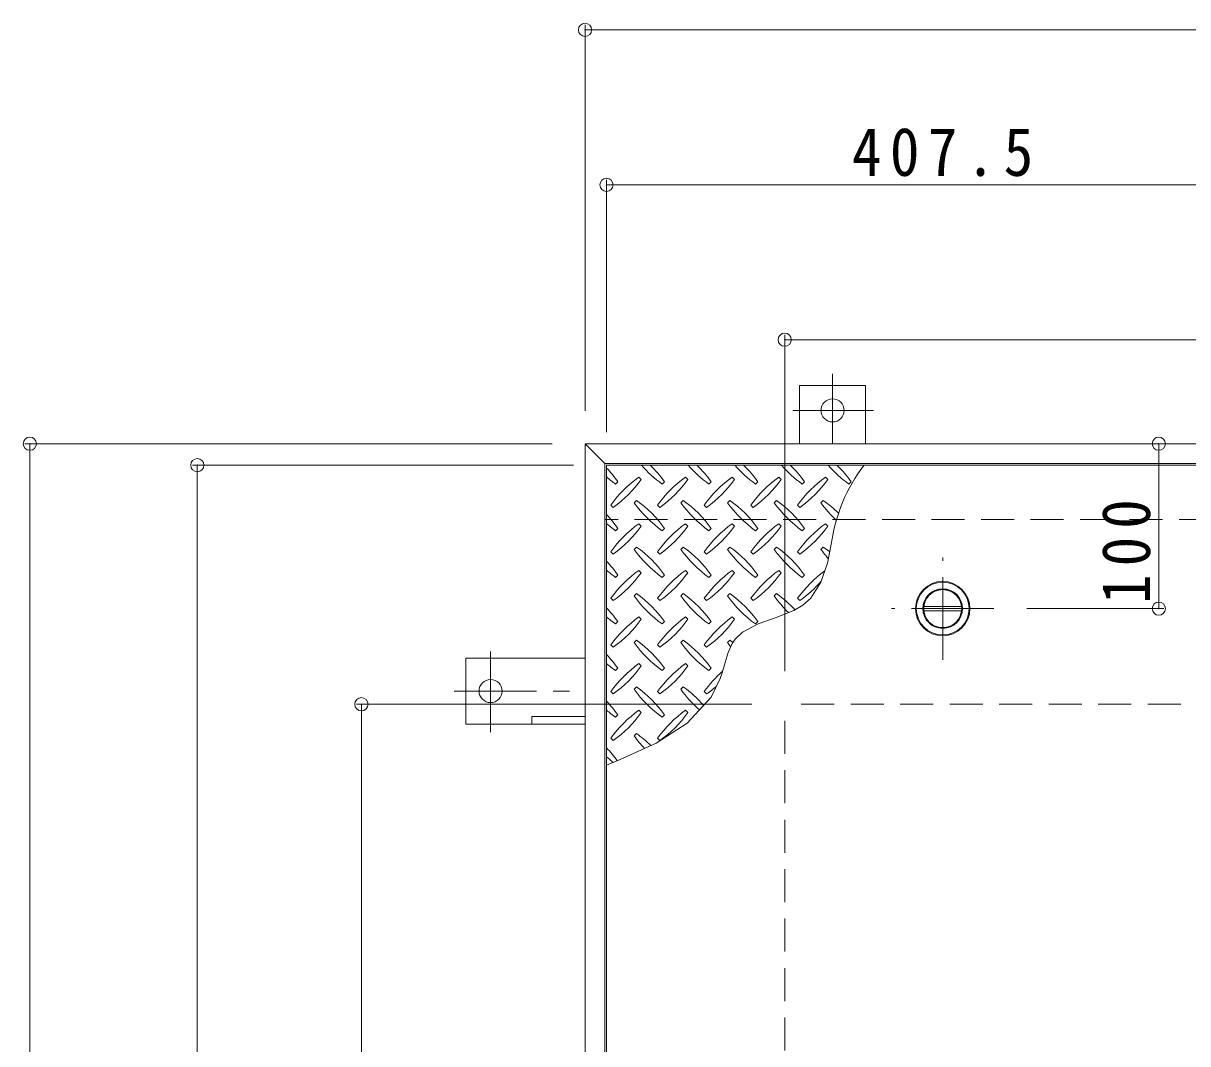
# Model space of a CAD drawing. Units: millimetres on the paper, enlarged 2 times, with parts at other scales. Extents: x -472 to 546, y -392 to 378.
# Drawn here: x -443 to -301.8, y 220.5 to 344.2 of the extents above; entities that cross this region are included whole.
import ezdxf

# ---------------------------------------------------------------- set-up
doc = ezdxf.new("R2010")
doc.units = ezdxf.units.MM
doc.header["$LTSCALE"] = 2
doc.header["$PDMODE"] = 32
doc.header["$PDSIZE"] = 1.6
doc.linetypes.add('CHAIN1', pattern=[8, 5, -1, 1, -1])
doc.linetypes.add('DASHED2', pattern=[3, 2, -1])
for name, color, linetype, lineweight in [('0-1_躯体', 2, 'DASHED2', 9), ('0-2_仕上', 3, 'Continuous', 9), ('0-3_建具', 4, 'Continuous', 9), ('0-9', 134, 'Continuous', 5), ('0-C', 2, 'Continuous', 9), ('0-E', 3, 'Continuous', 9), ('0-F', 7, 'Continuous', 9)]:
    doc.layers.add(name, color=color, linetype=linetype, lineweight=lineweight)
doc.styles.add('ＭＳ ゴシック', font='')
doc.styles.get('ＭＳ ゴシック').set_extended_font_data('MS Gothic')

msp = doc.modelspace()

# ---------------------------------------------------------------- linework, layer by layer
at = {"layer": '0-1_躯体'}
for p, q in [((-208.88, 284.042), (-372.48, 284.042)), ((-230.68, 261.642), (-350.68, 261.642)), ((-350.68, 141.642), (-350.68, 261.642))]:
    msp.add_line(p, q, dxfattribs=at)
at = {"layer": '0-1_躯体', "linetype": 'CHAIN1'}
for p, q in [((-331.53, 267.042), (-331.53, 279.442)), ((-325.33, 273.242), (-337.73, 273.242))]:
    msp.add_line(p, q, dxfattribs=at)
at = {"layer": '0-2_仕上'}
for p, q in [((-372.28, 112.642), (-372.28, 290.642)), ((-372.28, 290.642), (-290.78, 290.642))]:
    msp.add_line(p, q, dxfattribs=at)
msp.add_circle((-331.53, 273.242), 3.3, dxfattribs=at)
at = {"layer": '0-3_建具'}
for p, q in [((-374.88, 293.242), (-372.48, 290.842)), ((-374.88, 293.242), (-206.48, 293.242)), ((-374.88, 293.242), (-374.88, 110.042)), ((-372.48, 290.842), (-208.88, 290.842)), ((-372.48, 290.842), (-372.48, 112.442))]:
    msp.add_line(p, q, dxfattribs=at)
at = {"layer": '0-9'}
for p, q in [((-371.18, 288.348), (-370.897, 288.631)), ((-368.069, 288.914), (-368.352, 289.197)), ((-365.523, 288.348), (-365.24, 288.631)), ((-362.412, 288.914), (-362.695, 289.197)), ((-359.866, 288.348), (-359.583, 288.631)), ((-356.755, 288.914), (-357.038, 289.197)), ((-354.209, 288.348), (-353.927, 288.631)), ((-351.098, 288.914), (-351.381, 289.197)), ((-348.552, 288.348), (-348.27, 288.631)), ((-345.441, 288.914), (-345.724, 289.197)), ((-342.896, 288.348), (-342.613, 288.631)), ((-371.746, 285.802), (-371.463, 285.52)), ((-368.634, 286.368), (-368.917, 286.085)), ((-366.089, 285.802), (-365.806, 285.52)), ((-362.978, 286.368), (-363.26, 286.085)), ((-360.432, 285.802), (-360.149, 285.52)), ((-357.321, 286.368), (-357.603, 286.085)), ((-354.775, 285.802), (-354.492, 285.52)), ((-351.664, 286.368), (-351.947, 286.085)), ((-349.118, 285.802), (-348.835, 285.52)), ((-346.007, 286.368), (-346.29, 286.085)), ((-371.18, 282.691), (-370.897, 282.974)), ((-368.069, 283.257), (-368.352, 283.54)), ((-365.523, 282.691), (-365.24, 282.974)), ((-362.412, 283.257), (-362.695, 283.54)), ((-359.866, 282.691), (-359.583, 282.974)), ((-356.755, 283.257), (-357.038, 283.54)), ((-354.209, 282.691), (-353.927, 282.974)), ((-351.098, 283.257), (-351.381, 283.54)), ((-348.552, 282.691), (-348.27, 282.974)), ((-345.441, 283.257), (-345.724, 283.54)), ((-371.746, 280.146), (-371.463, 279.863)), ((-368.634, 280.711), (-368.917, 280.428)), ((-366.089, 280.146), (-365.806, 279.863)), ((-362.978, 280.711), (-363.26, 280.428)), ((-360.432, 280.146), (-360.149, 279.863)), ((-357.321, 280.711), (-357.603, 280.428)), ((-354.775, 280.146), (-354.492, 279.863)), ((-351.664, 280.711), (-351.947, 280.428)), ((-349.118, 280.146), (-348.835, 279.863)), ((-346.007, 280.711), (-346.29, 280.428)), ((-371.18, 277.034), (-370.897, 277.317)), ((-368.069, 277.6), (-368.352, 277.883)), ((-365.523, 277.034), (-365.24, 277.317)), ((-362.412, 277.6), (-362.695, 277.883)), ((-359.866, 277.034), (-359.583, 277.317)), ((-356.755, 277.6), (-357.038, 277.883)), ((-354.209, 277.034), (-353.927, 277.317)), ((-351.098, 277.6), (-351.381, 277.883)), ((-348.552, 277.034), (-348.27, 277.317)), ((-371.746, 274.489), (-371.463, 274.206)), ((-368.634, 275.054), (-368.917, 274.772)), ((-366.089, 274.489), (-365.806, 274.206)), ((-362.978, 275.054), (-363.26, 274.772)), ((-360.432, 274.489), (-360.149, 274.206)), ((-357.321, 275.054), (-357.603, 274.772)), ((-354.775, 274.489), (-354.492, 274.206)), ((-351.664, 275.054), (-351.947, 274.772)), ((-349.118, 274.489), (-348.835, 274.206)), ((-371.18, 271.377), (-370.897, 271.66)), ((-368.069, 271.943), (-368.352, 272.226)), ((-365.523, 271.377), (-365.24, 271.66)), ((-362.412, 271.943), (-362.695, 272.226)), ((-359.866, 271.377), (-359.583, 271.66)), ((-356.755, 271.943), (-357.038, 272.226)), ((-354.209, 271.377), (-353.927, 271.66)), ((-371.746, 268.832), (-371.463, 268.549)), ((-368.634, 269.398), (-368.917, 269.115)), ((-366.089, 268.832), (-365.806, 268.549)), ((-362.978, 269.398), (-363.26, 269.115)), ((-360.432, 268.832), (-360.149, 268.549)), ((-357.321, 269.398), (-357.603, 269.115)), ((-371.18, 265.721), (-370.897, 266.003)), ((-368.069, 266.286), (-368.352, 266.569)), ((-365.523, 265.721), (-365.24, 266.003)), ((-362.412, 266.286), (-362.695, 266.569)), ((-359.866, 265.721), (-359.583, 266.003)), ((-371.746, 263.175), (-371.463, 262.892)), ((-368.634, 263.741), (-368.917, 263.458)), ((-366.089, 263.175), (-365.806, 262.892)), ((-362.978, 263.741), (-363.26, 263.458)), ((-360.432, 263.175), (-360.149, 262.892)), ((-371.18, 260.064), (-370.897, 260.347)), ((-368.069, 260.629), (-368.352, 260.912)), ((-365.523, 260.064), (-365.24, 260.347)), ((-362.412, 260.629), (-362.695, 260.912)), ((-371.746, 257.518), (-371.463, 257.235)), ((-368.634, 258.084), (-368.917, 257.801)), ((-366.089, 257.518), (-365.806, 257.235))]:
    msp.add_line(p, q, dxfattribs=at)
msp.add_lwpolyline([(-372.28, 254.259), (-370.625, 254.925), (-366.275, 256.916), (-362.482, 259.35), (-359.601, 262.505), (-358.486, 264.776), (-358.258, 265.472), (-357.904, 266.7), (-357.527, 267.9), (-357.037, 268.994), (-356.667, 269.55), (-355.811, 270.373), (-353.892, 271.394), (-351.698, 272.173), (-349.563, 273.011), (-348.483, 273.643), (-347.515, 274.519), (-346.297, 276.443), (-345.508, 278.76), (-345.038, 281.045)], dxfattribs=at)
for centre, radius, start, end in [((-382.706, 280.216), 14.5, 35.47272, 44.0249), ((-357.109, 300.157), 14.5, 221.00789, 234.5273), ((-377.049, 280.216), 14.5, 35.47272, 45.97511), ((-351.452, 300.157), 14.5, 221.00789, 234.5273), ((-371.392, 280.216), 14.5, 35.47272, 45.97511), ((-345.795, 300.157), 14.5, 221.00789, 234.5273), ((-365.735, 280.216), 14.5, 35.47272, 45.97511), ((-340.138, 300.157), 14.5, 221.00789, 234.5273), ((-360.078, 280.216), 14.5, 35.47272, 45.97511), ((-334.481, 300.157), 14.5, 221.00789, 234.5273), ((-324.799, 278.293), 20.425, 142.79805, 172.25462), ((-354.421, 280.216), 14.5, 35.47272, 45.97511), ((-362.765, 300.157), 14.5, 228.99213, 234.5273), ((-359.937, 277.388), 14.5, 125.47272, 144.5273), ((-379.877, 297.328), 14.5, 305.47256, 324.5273), ((-354.28, 277.388), 14.5, 125.47272, 144.5273), ((-374.22, 297.328), 14.5, 305.47256, 324.5273), ((-348.623, 277.388), 14.5, 125.47272, 144.5273), ((-368.564, 297.328), 14.5, 305.47256, 324.5273), ((-342.966, 277.388), 14.5, 125.47272, 144.5273), ((-362.907, 297.328), 14.5, 305.47256, 324.5273), ((-337.309, 277.388), 14.5, 125.47272, 144.5273), ((-357.25, 297.328), 14.5, 305.47256, 324.5273), ((-357.109, 294.5), 14.5, 215.47258, 234.5273), ((-377.049, 274.559), 14.5, 35.47272, 54.5273), ((-351.452, 294.5), 14.5, 215.47258, 234.5273), ((-371.392, 274.559), 14.5, 35.47272, 54.5273), ((-345.795, 294.5), 14.5, 215.47258, 234.5273), ((-365.735, 274.559), 14.5, 35.47272, 54.5273), ((-340.138, 294.5), 14.5, 215.47258, 234.5273), ((-360.078, 274.559), 14.5, 35.47272, 54.5273), ((-334.481, 294.5), 14.5, 215.47258, 226.69856), ((-354.421, 274.559), 14.5, 44.94598, 54.5273), ((-382.706, 274.559), 14.5, 35.47272, 44.0249), ((-362.765, 294.5), 14.5, 228.99213, 234.5273), ((-359.937, 271.731), 14.5, 125.47272, 144.5273), ((-379.877, 291.671), 14.5, 305.47256, 324.5273), ((-354.28, 271.731), 14.5, 125.47272, 144.5273), ((-374.22, 291.671), 14.5, 305.47256, 324.5273), ((-348.623, 271.731), 14.5, 125.47272, 144.5273), ((-368.564, 291.671), 14.5, 305.47256, 324.5273), ((-342.966, 271.731), 14.5, 125.47272, 144.5273), ((-362.907, 291.671), 14.5, 305.47256, 324.5273), ((-337.309, 271.731), 14.5, 125.47272, 144.5273), ((-357.25, 291.671), 14.5, 305.47256, 324.5273), ((-357.109, 288.843), 14.5, 215.47258, 234.5273), ((-377.049, 268.903), 14.5, 35.47272, 54.5273), ((-351.452, 288.843), 14.5, 215.47258, 234.5273), ((-371.392, 268.903), 14.5, 35.47272, 54.5273), ((-345.795, 288.843), 14.5, 215.47258, 234.5273), ((-365.735, 268.903), 14.5, 35.47272, 54.5273), ((-340.138, 288.843), 14.5, 215.47258, 234.5273), ((-360.078, 268.903), 14.5, 35.47272, 54.5273), ((-334.481, 288.843), 14.5, 215.47258, 221.1628), ((-354.421, 268.903), 14.5, 50.65677, 54.5273), ((-382.706, 268.903), 14.5, 35.47272, 44.0249), ((-362.765, 288.843), 14.5, 228.99213, 234.5273), ((-359.937, 266.074), 14.5, 125.47272, 144.5273), ((-379.877, 286.015), 14.5, 305.47256, 324.5273), ((-354.28, 266.074), 14.5, 125.47272, 144.5273), ((-374.22, 286.015), 14.5, 305.47256, 324.52728), ((-348.623, 266.074), 14.5, 125.47272, 144.5273), ((-368.564, 286.015), 14.5, 305.47256, 324.52728), ((-342.966, 266.074), 14.5, 125.47272, 144.5273), ((-362.907, 286.015), 14.5, 305.47256, 324.52728), ((-337.309, 266.074), 14.5, 126.00705, 144.5273), ((-357.25, 286.015), 14.5, 305.47256, 319.2924), ((-357.109, 283.186), 14.5, 215.47258, 234.5273), ((-377.049, 263.246), 14.5, 35.47272, 54.5273), ((-351.452, 283.186), 14.5, 215.47258, 234.5273), ((-371.392, 263.246), 14.5, 35.47272, 54.5273), ((-345.795, 283.186), 14.5, 215.47258, 234.5273), ((-365.735, 263.246), 14.5, 35.47272, 54.5273), ((-340.138, 283.186), 14.5, 215.47258, 225.99713), ((-360.078, 263.246), 14.5, 42.74814, 54.5273), ((-382.706, 263.246), 14.5, 35.47272, 44.0249), ((-362.765, 283.186), 14.5, 228.99213, 234.5273), ((-359.937, 260.417), 14.5, 125.47272, 144.5273), ((-379.877, 280.358), 14.5, 305.47256, 324.5273), ((-354.28, 260.417), 14.5, 125.47272, 144.5273), ((-374.22, 280.358), 14.5, 305.47256, 324.5273), ((-348.623, 260.417), 14.5, 125.47272, 144.5273), ((-368.564, 280.358), 14.5, 305.47256, 324.5273), ((-357.109, 277.529), 14.5, 215.47258, 234.5273), ((-377.049, 257.589), 14.5, 35.47272, 54.5273), ((-351.452, 277.529), 14.5, 215.47258, 234.5273), ((-371.392, 257.589), 14.5, 35.47272, 54.5273), ((-345.795, 277.529), 14.5, 215.47258, 218.03572), ((-365.735, 257.589), 14.5, 52.70831, 54.5273), ((-382.706, 257.589), 14.5, 35.47272, 44.0249), ((-362.765, 277.529), 14.5, 228.99213, 234.5273), ((-359.937, 254.76), 14.5, 125.47272, 144.5273), ((-379.877, 274.701), 14.5, 305.47256, 324.5273), ((-354.28, 254.76), 14.5, 125.47272, 144.5273), ((-374.22, 274.701), 14.5, 305.47256, 324.5273), ((-348.623, 254.76), 14.5, 131.38763, 144.5273), ((-357.109, 271.872), 14.5, 215.47258, 234.5273), ((-377.049, 251.932), 14.5, 35.47272, 54.5273), ((-351.452, 271.872), 14.5, 215.47258, 228.77962), ((-371.392, 251.932), 14.5, 41.35275, 54.5273), ((-368.564, 274.701), 14.5, 305.47256, 311.59831), ((-382.706, 251.932), 14.5, 35.47272, 44.0249), ((-362.765, 271.872), 14.5, 228.99213, 234.5273), ((-359.937, 249.104), 14.5, 125.47272, 144.5273), ((-379.877, 269.044), 14.5, 305.47256, 324.5273), ((-354.28, 249.104), 14.5, 125.47272, 144.5273), ((-374.22, 269.044), 14.5, 305.47256, 324.5273), ((-357.109, 266.216), 14.5, 215.47258, 223.25978), ((-377.049, 246.275), 14.5, 45.57452, 54.5273), ((-382.706, 246.275), 14.5, 35.94795, 44.0249), ((-362.765, 266.216), 14.5, 228.99213, 233.25279)]:
    msp.add_arc(centre, radius, start, end, dxfattribs=at)
at = {"layer": '0-C', "color": 4}
for p, q in [((-333.816, 273.492), (-329.243, 273.492)), ((-333.816, 272.992), (-329.243, 272.992))]:
    msp.add_line(p, q, dxfattribs=at)
at = {"layer": '0-C'}
for radius in [3.2, 2.4, 2.35]:
    msp.add_circle((-331.53, 273.242), radius, dxfattribs=at)
at = {"layer": '0-C', "color": 4}
msp.add_circle((-331.53, 273.242), 2.3, dxfattribs=at)
at = {"layer": '0-E', "linetype": 'CHAIN1'}
for p, q in [((-344.88, 301.714), (-344.88, 293.282)), ((-339.912, 297.282), (-349.689, 297.282)), ((-386.32, 258.274), (-386.32, 268.052)), ((-390.752, 263.242), (-374.92, 263.242))]:
    msp.add_line(p, q, dxfattribs=at)
at = {"layer": '0-E'}
for p, q in [((-340.88, 300.282), (-348.88, 300.282)), ((-348.88, 293.242), (-348.88, 300.282)), ((-340.88, 293.242), (-340.88, 300.282)), ((-389.32, 259.242), (-389.32, 267.242)), ((-374.88, 267.242), (-389.32, 267.242)), ((-374.88, 259.242), (-389.32, 259.242))]:
    msp.add_line(p, q, dxfattribs=at)
msp.add_lwpolyline([(-374.88, 260.142), (-381.32, 260.142), (-381.32, 259.242)], dxfattribs=at)
for centre in [(-344.88, 297.282), (-386.32, 263.242)]:
    msp.add_circle(centre, 1.4, dxfattribs=at)
at = {"layer": '0-F'}
for p, q in [((-374.88, 344.027), (-374.88, 297.242)), ((-374.88, 343.427), (-206.48, 343.427)), ((-372.28, 325.226), (-372.28, 294.642)), ((-372.28, 324.626), (-290.78, 324.626)), ((-350.68, 306.449), (-350.68, 265.642)), ((-350.68, 305.849), (-230.68, 305.849)), ((-442.76, 293.242), (-378.88, 293.242)), ((-442.16, 293.242), (-442.16, 110.042)), ((-305.346, 293.242), (-305.346, 273.242)), ((-422.471, 290.642), (-376.28, 290.642)), ((-421.871, 290.642), (-421.871, 112.642)), ((-304.746, 273.242), (-321.33, 273.242)), ((-402.581, 261.642), (-354.68, 261.642)), ((-401.981, 141.642), (-401.981, 261.642))]:
    msp.add_line(p, q, dxfattribs=at)
for p in [(-374.88, 343.427), (-372.28, 324.626), (-350.68, 305.849), (-442.16, 293.242), (-305.346, 293.242), (-421.871, 290.642), (-305.346, 273.242), (-401.981, 261.642)]:
    msp.add_point(p, dxfattribs=at)

# ---------------------------------------------------------------- texts
at = {"layer": '0-F', "color": 2, "insert": (-342.53, 325.626), "char_height": 5.865, "attachment_point": 7, "style": 'ＭＳ ゴシック'}
msp.add_mtext('\\T1.28;\\W0.9;407.5', dxfattribs=at)
at = {"layer": '0-F', "color": 2, "insert": (-306.306, 273.799), "char_height": 5.865, "attachment_point": 7, "rotation": 90, "style": 'ＭＳ ゴシック'}
msp.add_mtext('\\T1.27;\\W0.9;100', dxfattribs=at)

doc.saveas('drawing.dxf')
